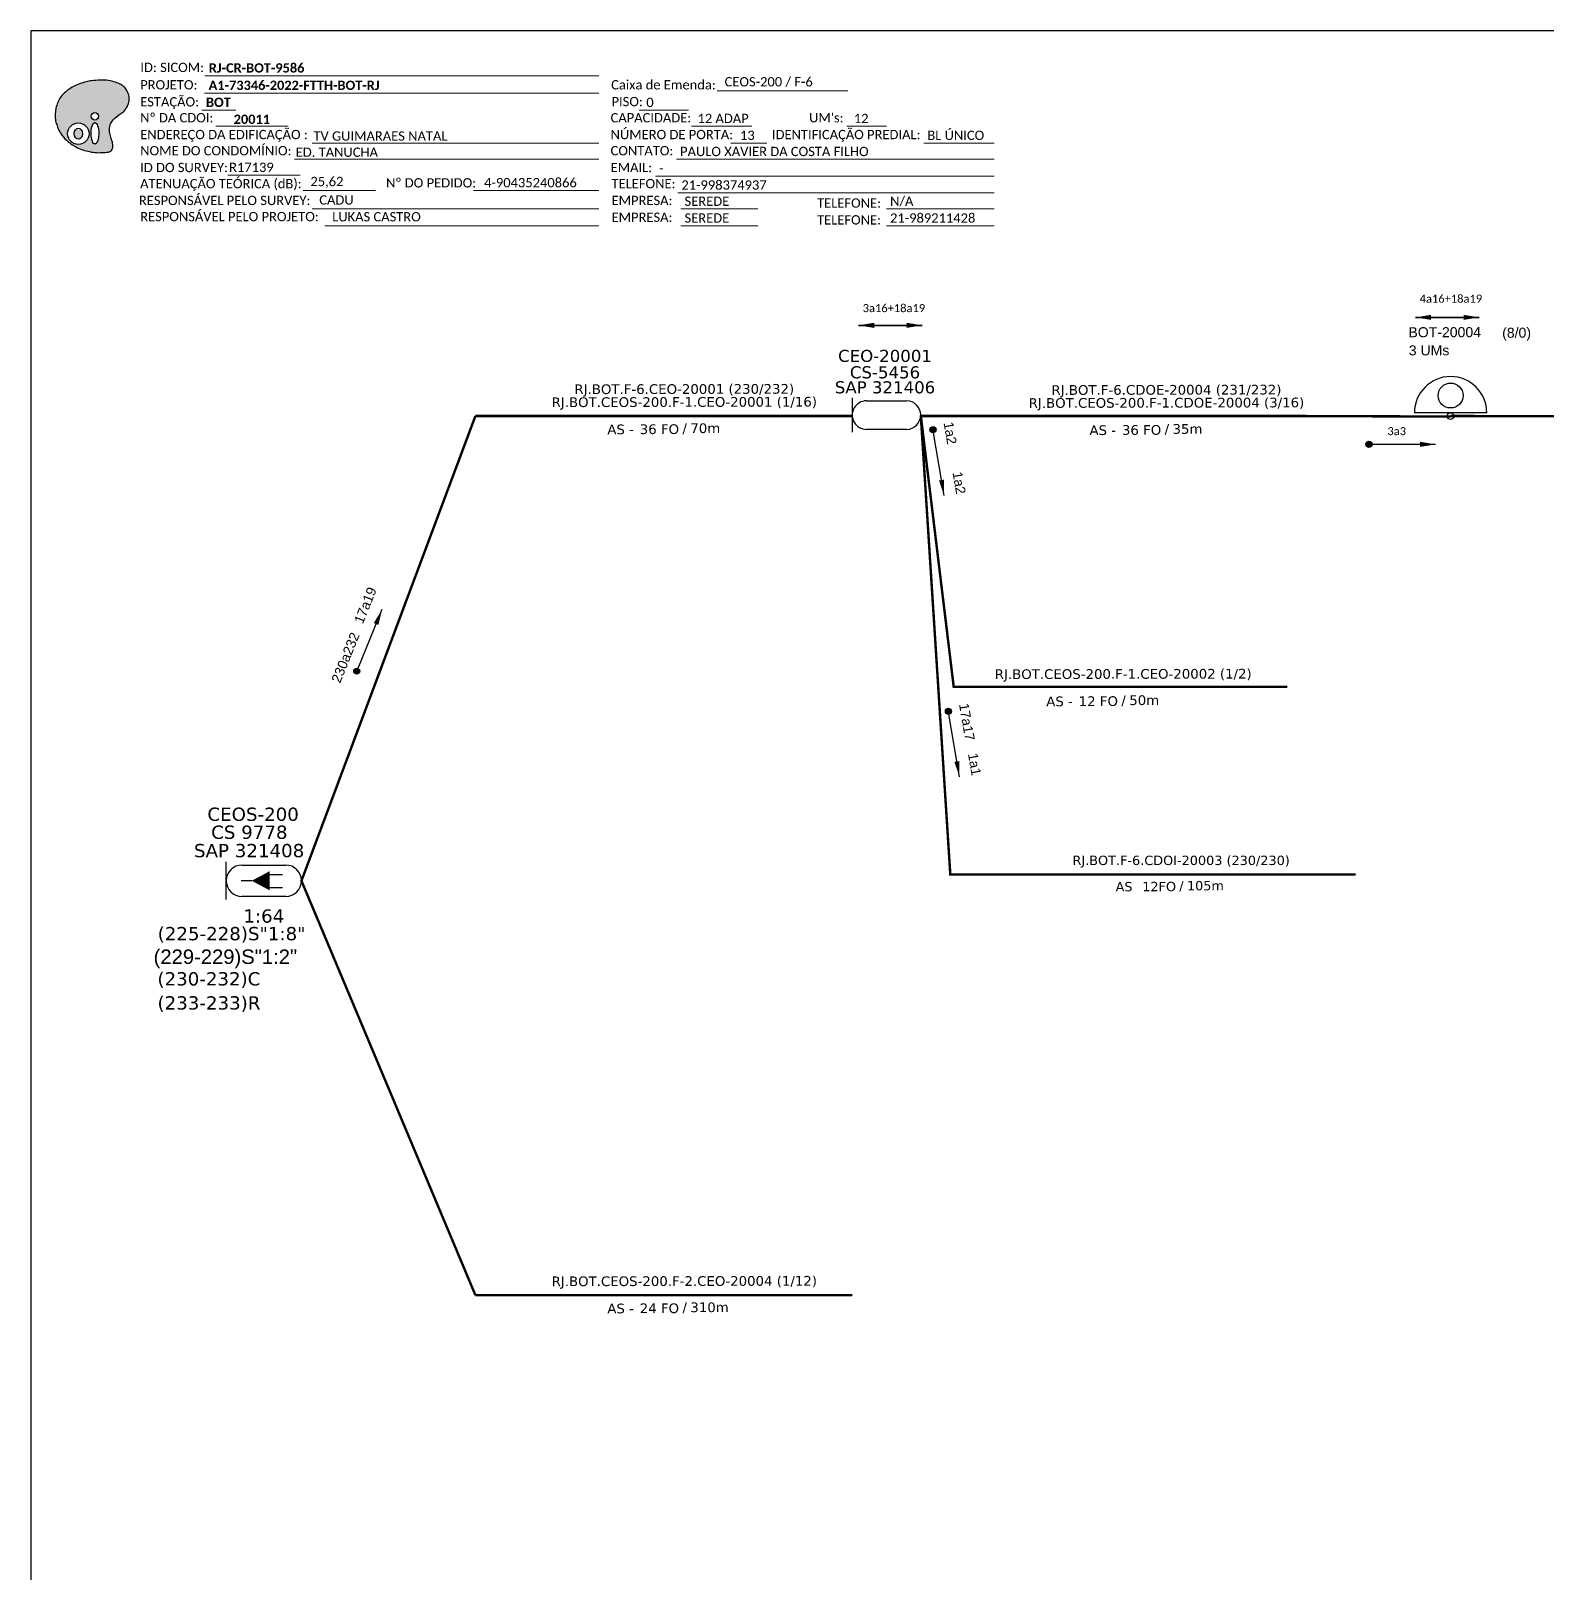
# Model space of a CAD drawing. Extents: x -89 to 749, y 705 to 1299.
# Drawn here: x -89.3 to 202.7, y 1002 to 1299 of the extents above; entities that cross this region are included whole.
import ezdxf
from ezdxf.enums import TextEntityAlignment as Align

# ---------------------------------------------------------------- set-up
doc = ezdxf.new("R2010")
doc.units = 0
for name, color, linetype, lineweight in [("20.0-LEGENDA DOS CDO'S", 1, 'Continuous', 0), ('20.2-CDO_POSTE', 1, 'Continuous', 5), ('40.1-ETIQUETAS', 1, 'Continuous', 20)]:
    doc.layers.add(name, color=color, linetype=linetype, lineweight=lineweight)
for name, color, linetype in [('20.4-CEOS', 1, 'Continuous'), ('20.5-CEO', 1, 'Continuous'), ('CAP a instalar', 1, 'Continuous'), ('label_cabos', 7, 'Continuous'), ('Seta indicação do cabo', 7, 'Continuous')]:
    doc.layers.add(name, color=color, linetype=linetype)
doc.styles.add('ARIAL', font='arial.ttf')
doc.styles.add('siredit', font='verdana.ttf')
doc.styles.get("Standard").update_dxf_attribs({"font": 'arial.ttf'})
doc.styles.add('WMF-Calibri0', font='calibri.ttf')
doc.styles.add('WMF-Calibri1', font='calibrib.ttf')
doc.dimstyles.new('CC', dxfattribs={"dimtxt": 1, "dimasz": 2, "dimexe": 0.18, "dimexo": 0.0625, "dimgap": 0.09, "dimtad": 0, "dimdec": 0, "dimrnd": 1, "dimzin": 0, "dimdsep": 46, "dimtxsty": 'siredit', "dimblk": 'NONE', "dimcen": 0, "dimse1": 1, "dimse2": 1, "dimsd1": 1, "dimsd2": 1, "dimclrt": 7, "dimadec": 0, "dimazin": 0, "dimtfac": 1, "dimtdec": 0, "dimtofl": 0, "dimtmove": 0, "dimatfit": 3, "dimfxl": 0, "dimtolj": 1, "dimtzin": 0, "dimarcsym": 0})

# ---------------------------------------------------------------- blocks, each defined once
blk = doc.blocks.new('OI')
h = blk.add_hatch(color=40)
edge = h.paths.add_edge_path()
edge.add_spline(control_points=[(4.352419702950127, -0.6712759720847714), (3.924115752848461, -0.9915029685596106), (3.259381865687179, -1.500698829921178), (2.812477989493668, -2.594763842551949), (2.897620153085453, -3.503477074728932), (3.058319510024647, -4.273537287510011), (3.31256017573575, -4.850776572338021), (3.374319546476701, -5.386617152055612), (3.40373478638643, -5.881418795735535), (3.203556863798093, -6.395456820980147), (2.54040674550884, -6.612094221073558), (1.652141110328765, -6.633251194432177), (0.5504409367210052, -6.670844676145138), (-0.5591961455999713, -6.424414889548825), (-1.608183129908948, -6.140502192816481), (-2.774697610003917, -5.605051963396024), (-3.918812940678667, -4.767945078591104), (-4.891027295321181, -3.696022096142838), (-5.341519274570906, -2.648111499301897), (-5.601855179603182, -1.940823267118849), (-5.845189685200991, -0.9558993654544832), (-5.707762275863855, 0.4682888211259506), (-5.097642077570273, 2.023349581494928), (-4.143343415207334, 3.01628683071891), (-3.29790337558995, 3.614532800154741), (-2.366475374024266, 4.158047617166403), (-1.364272336810055, 4.441945920877722), (-0.5615272271484302, 4.704058582470099), (0.7939944845060355, 4.853146434422466), (2.235070974699946, 4.967911457819085), (3.789711588355888, 4.572881902536379), (4.666137906037339, 4.210020552204397), (5.436098154557043, 3.650312278273106), (5.761948681162404, 2.994656724675468), (6.034585585907428, 2.213775269688841), (6.009808082014704, 1.455541098135563), (5.718042820068033, 0.6359933999344543), (5.313400224373256, 0.0750211537648235), (4.875050523754715, -0.3768521848496249), (4.507941044630717, -0.5549984263785248), (4.352419702950127, -0.6712759720847714)], knot_values=[0, 0, 0, 0, 1.604339872500801, 2.417190916820825, 3.4275953858818, 4.282807915804913, 4.776746146191369, 5.304181770748566, 5.888771497486102, 6.258406050447018, 6.858137058748512, 7.791289582546336, 8.986194879479926, 10.12424202223405, 11.18785698458849, 12.24290818547195, 13.95378441239277, 15.41416060145544, 16.51539074843153, 17.34918828129177, 17.67585288929998, 19.55202082369303, 21.51553059940301, 22.5686375333085, 23.63245026583211, 24.62108363093478, 25.78271769349368, 26.7453467966967, 27.14265309212063, 29.870543205723, 31.00464861129232, 31.9215319142548, 32.70958935288631, 33.8013910221095, 34.04247085086502, 35.19233337509274, 35.97146113351405, 36.62887121321, 37.25435925468828, 37.83691071008289, 37.83691071008289, 37.83691071008289, 37.83691071008289], degree=3, periodic=0)
h.paths.add_polyline_path([(1.129417951625206, -0.8737795733348717, -1), (-0.0445971396300624, -0.8737795733348717, -1)], flags=16)
edge = h.paths.add_edge_path(flags=16)
edge.add_ellipse((0.56219141516479, -3.586262332308107), major_axis=(-0.02268085786554878, 1.710246984485785), ratio=0.3613047418081332, start_angle=0, end_angle=359.9999999999999)
h.paths.add_polyline_path([(-0.3621758253683389, -3.620028578179783, -1), (-3.797581263575081, -3.620028578179783, -1)], flags=16)
edge = h.paths.add_edge_path(flags=0)
edge.add_ellipse((-2.079878544471709, -3.620028578179783), major_axis=(0, 0.8845587771671666), ratio=0.7582943452177149, start_angle=0, end_angle=360)
at = {"color": 40}
for centre, radius in [((-2.079878544471709, -3.620028578179783), 1.71770271910337), ((0.5424104059975721, -0.8737795733348717), 0.5870075456276344)]:
    blk.add_circle(centre, radius, dxfattribs=at)
blk.add_ellipse((0.56219141516479, -3.586262332308107), major_axis=(-0.02268085786554747, 1.710246984485719), ratio=0.3613047418081323, dxfattribs=at)
blk.add_ellipse((-2.079878544471709, -3.620028578179783), major_axis=(0, 0.8845587771671666), ratio=0.7582943452177149, start_param=-3.141592653589792, end_param=3.141592653589792, dxfattribs=at)
at = {"color": 40, "start_tangent": (-0.8008975356961701, -0.5988014172626867), "end_tangent": (-0.8008975356961701, -0.5988014172626867)}
blk.add_spline([(4.352419702950127, -0.6712759720847714), (3.195715068262444, -1.783004722539629), (2.897004975372082, -2.538980317818726), (2.922427632545378, -3.549064908138091), (3.11944884785592, -4.381273482988802), (3.284845839634753, -4.846696742557782), (3.367467724334828, -5.367620885039825), (3.354757271305087, -5.952072416812001), (3.202224830491132, -6.288767467624978), (2.662005623351006, -6.549229538866112), (1.732598946122408, -6.632757145040017), (0.5377612012316888, -6.620051554758077), (-0.5808103232534167, -6.410411282525133), (-1.601602329721089, -6.111646378836753), (-2.561285749098686, -5.67330773000762), (-3.946789045007307, -4.669575653769554), (-4.893762011354708, -3.557846903314469), (-5.365989882126965, -2.563005873463537), (-5.639277317844031, -1.775267145659056), (-5.715543538250557, -1.45763019920909), (-5.626565989256932, 0.4164266606059357), (-4.844587258720792, 2.217504089340678), (-4.125749281802172, 2.987118393508266), (-3.267753864447484, 3.61603921020756), (-2.401994012467155, 4.093381654678211), (-1.302489480862248, 4.468192914217439), (-0.3725285763989348, 4.71684428964741), (0.0215138542212401, 4.767666088655602), (2.749216299421759, 4.799663625071756), (3.849960618963931, 4.526612322314946), (4.689438892891332, 4.157896688180386), (5.312279984731532, 3.675088754424365), (5.853457926188213, 2.726849691424291), (5.929724146595192, 2.498151314828332), (5.936079810888286, 1.348306355646997), (5.669057857149737, 0.6163641856880134), (5.294082419409762, 0.0763813767231625), (4.842645512173502, -0.3565620477762366), (4.352419702950127, -0.6712759720847714)], degree=3, dxfattribs=at)
blk = doc.blocks.new('CARIMBO')
at = {"color": 7, "lineweight": 0}
for points in [[(35.66471832577918, -16.78595427051357), (111.6366433491248, -16.78595427051357)], [(134.4756121066066, -16.29534534774859), (159.6094163852786, -16.29534534774859)], [(35.14850983938868, -20.06493532826585), (41.69847490891061, -20.06493532826585)], [(119.4342196304015, -20.02280253698893), (128.9158568747253, -20.02280253698893)], [(37.81000762400981, -23.13515663936914), (51.7533540026734, -23.13515663936914)], [(129.4824049556755, -23.13515663936914), (141.0993914069377, -23.13515663936914)], [(159.4244436713316, -23.13515663936914), (167.0887523463161, -23.13515663936914)], [(56.37955917691306, -26.37200490584451), (111.6366433491248, -26.37200490584451)], [(137.066372518304, -26.37200490584451), (144.0114175897852, -26.37200490584451)], [(174.2391083118628, -26.37200490584451), (187.7966850876128, -26.37200490584451)], [(52.96901286363845, -29.48435900822483), (111.6366433491248, -29.48435900822483)], [(126.5971999784606, -29.48435900822483), (187.8252362844778, -29.48435900822483)], [(40.12931037379713, -32.54842461920316), (54.07265675245981, -32.54842461920316)], [(54.66519152064211, -35.51602187663696), (68.6085378993057, -35.51602187663696)], [(122.5579130103606, -32.7212072747003), (187.8252362844778, -32.7212072747003)], [(126.8445031652473, -35.95805554117567), (187.8252362844778, -35.95805554117567)], [(56.37955917691306, -39.07040964355576), (111.6366433491248, -39.07040964355576)], [(127.4526453203753, -39.07040964355576), (142.2515575816524, -39.07040964355576)], [(167.0554538983006, -39.07040964355576), (187.8252362844778, -39.07040964355576)], [(58.86944245881659, -42.30725791003124), (111.6366433491248, -42.30725791003124)], [(127.4526453203753, -42.30725791003124), (142.2515575816524, -42.30725791003124)], [(167.0554538983006, -42.30725791003124), (187.8252362844778, -42.30725791003124)]]:
    blk.add_lwpolyline(points, dxfattribs=at)
at = {"color": 7, "xscale": 1.213923925163967, "yscale": 1.213923925163967, "zscale": 1.213923925163967, "rotation": 0.1532896023949059}
blk.add_blockref('OI', (13.86064372473447, -20.16081004027546), dxfattribs=at)
at = {"color": 7, "lineweight": 0, "style": 'WMF-Calibri0'}
for s, p in [('PROJETO:', (23.26411152758737, -16.03898928594219)), ('Caixa de Emenda:', (114.019383223992, -16.03898928594219)), ('ESTAÇÃO:', (23.26411152758737, -19.31797034369458)), ('PISO:', (114.0902684085968, -19.27583755241767)), ('Nº DA CDOI:', (23.26411152758737, -22.38819165479788)), ('CAPACIDADE:', (113.9104579965951, -22.38819165479788)), ("UM's:", (152.1547894428747, -22.38819165479788)), ('ENDEREÇO DA EDIFICAÇÃO :', (23.26411152758737, -25.62503992127324)), ('NÚMERO DE PORTA:', (113.9104579965951, -25.62503992127324)), ('IDENTIFICAÇÃO PREDIAL:', (144.9934328708498, -25.62503992127324)), ('NOME DO CONDOMÍNIO:', (23.26411152758737, -28.73739402365345)), ('CONTATO:', (113.9104579965951, -28.73739402365345)), ('ID DO SURVEY:', (23.26411152758737, -31.97424229012893)), ('EMAIL:', (113.9104579965951, -31.97424229012893)), ('ATENUAÇÃO TEÓRICA (dB):', (23.26411152758737, -35.08659639250925)), ('TELEFONE:', (114.092746456985, -35.08659639250925)), ('RESPONSÁVEL PELO SURVEY:', (23.02177706110069, -38.32344465898473)), ('EMPRESA:', (114.092746456985, -38.32344465898473)), ('TELEFONE:', (153.6960943270597, -38.82787422359218)), ('RESPONSÁVEL PELO PROJETO:', (23.26411152758737, -41.43579876136471)), ('EMPRESA:', (114.092746456985, -41.5602929254602)), ('TELEFONE:', (153.6960943270597, -42.06472249006765))]:
    blk.add_text(s, height=1.792715962971007, dxfattribs=at).set_placement(p)
at = {"color": 7, "lineweight": 0, "flags": 8}
for tag, p, style in [('PROJ', (36.45932925052784, -16.13455413835982), 'WMF-Calibri1'), ('CEOS-XX', (135.8742178945085, -15.45587154045222), 'WMF-Calibri0'), ('EST', (35.94312076413735, -19.41353519611221), 'WMF-Calibri1'), ('PISO_PTR', (120.7849113901812, -19.42375161468328), 'WMF-Calibri0'), ('CAPAC.', (130.6569082044116, -22.51548958389083), 'WMF-Calibri0'), ("UC'S", (160.7751354311113, -22.53610571706349), 'WMF-Calibri0'), ('LOGRADOURO', (56.64517196820088, -25.91233136994379), 'WMF-Calibri0'), ('N°', (138.8451201973057, -25.77295398353886), 'WMF-Calibri0'), ('N°PREDIO', (174.9422599233294, -25.77295398353886), 'WMF-Calibri0'), ('NOME_DO_COND.', (53.23462565492628, -29.02468547232411), 'WMF-Calibri0'), ('NOME_DO_CONTATO', (127.3003515899272, -28.88530808591918), 'WMF-Calibri0'), ('_ID_', (40.39492316508586, -31.93881567925018), 'WMF-Calibri0'), ('EMAIL', (123.2610646218272, -32.12215635239465), 'WMF-Calibri0'), ('O_POTEN', (56.06379730854314, -34.67654806934058), 'WMF-Calibri0'), ('TELEFONE', (127.5476547767139, -35.35900461887002), 'WMF-Calibri0'), ('RES_SURVEY', (57.77816496481501, -38.23093583625939), 'WMF-Calibri0'), ('EMP_RESP_SURVEY', (128.1557969318419, -38.47135872125011), 'WMF-Calibri0'), ('CONT_RESP_SURVEY', (167.7586055097672, -38.47135872125011), 'WMF-Calibri0'), ('RES_PROJ', (60.26804824671854, -41.46778410273487), 'WMF-Calibri0'), ('EMP_RESP_PROJ', (128.1557969318419, -41.70820698772559), 'WMF-Calibri0'), ('CONT_RESP_PROJ', (167.7586055097681, -41.70820698772559), 'WMF-Calibri0')]:
    blk.add_attdef(tag, p, '', height=1.792715962971007, dxfattribs=dict(at, style=style))
at = {"color": 7, "lineweight": 0, "style": 'WMF-Calibri1', "flags": 8}
blk.add_attdef("N° CDO'S", text='', height=1.792715962971007, dxfattribs=at).set_placement((44.78168081334115, -22.67548310346842), align=Align.CENTER)
blk = doc.blocks.new('ETIQUETA_RS5F')
at = {"layer": '40.1-ETIQUETAS', "color": 0, "style": 'siredit'}
blk.add_text('/', height=1.5, dxfattribs=at).set_placement((1.579685439575143, -1.954241996242686), align=Align.MIDDLE_RIGHT)
for tag, p in [('ETIQUETA_R_PRIMARIA', (1.21386737562608, 4.104300005361877)), ('ETIQUETA_R_SECUNDARIA', (1.21386737562608, 2.104300005361878)), ('F_ATIVAS/F_MORTAS', (1.142685621933026, -4.244905073340547))]:
    blk.add_attdef(tag, text='', height=1.5, dxfattribs=at).set_placement(p, align=Align.MIDDLE_CENTER)
for tag, p in [('TIPO_CABO', (-6.584823890483393, -2.115119524236789)), ('CAP_CABO', (0.3972908086682878, -2.092994078243819))]:
    blk.add_attdef(tag, text='', height=1.5, dxfattribs=at).set_placement(p, align=Align.MIDDLE_RIGHT)
blk.add_attdef('METROS', text='', height=1.5, dxfattribs=at).set_placement((2.142685621933026, -1.954241996242686), align=Align.MIDDLE_LEFT)
for tag, p in [('FUSÃO_1', (0.8484388594359302, -8.387413705695524)), ('FUSÃO_2', (0.8484388594359302, -10.59879640730355)), ('FUSÃO_3', (0.8484388594359302, -12.93303376395936)), ('FUSÃO_4', (0.8484388594359302, -15.14441639748912)), ('FUSÃO_5', (0.8484388594359302, -17.15864981329581))]:
    blk.add_attdef(tag, text='', height=1.5, dxfattribs=at).set_placement(p, align=Align.CENTER)
blk = doc.blocks.new('CEO_CT_DRT')
at = {"layer": '20.5-CEO', "color": 0}
for p, q in [((-1.556572805790523, 1.26366386849038), (1.800231245210768, 1.263663868485228)), ((1.800231245207015, -1.129532080615818), (-1.556572805794161, -1.129532080610666))]:
    blk.add_line(p, q, dxfattribs=at)
blk.add_lwpolyline([(-2.753170780331715, 1.509864701626281), (-2.753170780336148, -1.375732913765517)], dxfattribs=at)
for centre, start, end in [((-1.556572805792342, 0.06706589393089879), 89.9999999999088, 269.9999999999153), ((1.800231245208835, 0.06706589392574694), 269.9999999999153, 89.9999999999088)]:
    blk.add_arc(centre, 1.196597974541566, start, end, dxfattribs=at)
at = {"layer": '20.5-CEO', "color": 7, "style": 'siredit'}
for tag, p in [('CEO_Nº', (0.1218292197103494, 5.60943270178463)), ('LOCAL', (0.1218292197103494, 4.233558394229366)), ('SAP', (0.1218292197103494, 2.974344253774319)), ('FIBRAS_RESERVA', (0.1218292197103494, -1.940784021336846))]:
    blk.add_attdef(tag, text='', height=1.013760000014873, dxfattribs=at).set_placement(p, align=Align.TOP_CENTER)
blk = doc.blocks.new('_None')
blk = doc.blocks.new('CEOS_RP_CT_DRT')
at = {"layer": '20.4-CEOS', "color": 0}
for p, q in [((-4.53540305195467, 1.193932948174431), (-1.192121196201508, 1.193932948169308)), ((-1.192121196205146, -1.189622502886941), (-4.535403051958308, -1.189622502881817))]:
    blk.add_line(p, q, dxfattribs=at)
for points in [[(-5.727180777477808, -1.434831566566823), (-5.727180777473603, 1.439142011863122)], [(-3.786662383189575, 0.0021552226540644), (-4.59051315805804, 0.0021552226553115)], [(-2.467895913357818, 0.4750304685594743), (-1.452774222781993, 0.4750304685579181)], [(-2.467895913359409, -0.5166387403461278), (-1.452774222783471, -0.5166387403476841)]]:
    blk.add_lwpolyline(points, dxfattribs=at)
blk.add_lwpolyline([(-3.786662383189575, 0.0021552226540644, 0, 1.471254382142577, 0), (-2.40646576975352, 0.0021552226519433, 1.471254382142577, 1.471254382142577, 0)], format="xyseb", dxfattribs=at)
for centre, start, end in [((-4.535403051956489, 0.0021552226552263), 89.9999999999088, 269.9999999999088), ((-1.192121196203327, 0.0021552226501028), 269.9999999999088, 89.9999999999088)]:
    blk.add_arc(centre, 1.191777725519198, start, end, dxfattribs=at)
at = {"layer": '20.4-CEOS', "color": 7, "style": 'siredit'}
for tag, p in [('Nº_DA_CEOS', (-2.863762124081898, 5.595917801463521)), ('LOCAL', (-2.863762124081898, 4.242648332013449)), ('SAP', (-2.863762124081898, 2.776606380734969)), ('RACIO_SPLITAGEM', (-2.863762124081898, -1.884655211951627)), ('FIBRAS_SPLITTER', (-2.863762124081898, -3.576242074805121)), ('FIBRAS_TOP_C', (-2.863762124081898, -5.080238687836014)), ('RESERVA_FINAIS', (-2.863762124081898, -6.39223573701183))]:
    blk.add_attdef(tag, text='', height=1.009676276197057, dxfattribs=at).set_placement(p, align=Align.TOP_CENTER)
blk = doc.blocks.new('CDOE-TEXTO PADRÃO')
at = {"layer": "20.0-LEGENDA DOS CDO'S", "color": 0, "style": 'ARIAL'}
for tag, p in [('CDO_N', (0.4937285780906678, 7.386782050132751)), ('CORDOALHA', (0.5000327229499817, 4.3255415558815)), ('SAP', (0.5054994225502015, 1.670954406261444)), ('SPLITER_1', (0.5878003835678101, -0.9148338437080384)), ('SPLITER_2', (0.6047192811965943, -3.549647033214569)), ('(XX-XX_F)S', (0.5408888459205629, -8.291952311992643)), ('(XX-XX_L)S', (0.5461066365242006, -10.82567524909973)), ('UMS', (0.5461066365242006, -13.14870411157608))]:
    blk.add_attdef(tag, p, '', height=1.699859509058276, rotation=0.1179916042981126, dxfattribs=at)
blk.add_attdef('FIBRAS_UTILIZADAS', text='', height=1.699859509058276, rotation=0.1179916042981126, dxfattribs=at).set_placement((19.7666203379631, 7.426471590995788), align=Align.CENTER)

msp = doc.modelspace()

# ---------------------------------------------------------------- hatches: boundary and pattern name
at = {"layer": 'Seta indicação do cabo'}
h = msp.add_hatch(color=256, dxfattribs=at)
h.dxf.hatch_style = 1
h.paths.add_polyline_path([(85.11762082922164, 1222.144338999424, 1), (83.94347888157367, 1222.144338999424, 1)])
h = msp.add_hatch(color=256, dxfattribs=at)
h.dxf.hatch_style = 1
h.paths.add_polyline_path([(169.1157933606899, 1219.341887946466, 1), (167.9416514130433, 1219.341887946466, 1)])
h = msp.add_hatch(color=256, dxfattribs=at)
h.dxf.hatch_style = 1
h.paths.add_polyline_path([(-25.9286695256707, 1175.638246758795, 1), (-27.10281147332003, 1175.638246758795, 1)])
h = msp.add_hatch(color=256, dxfattribs=at)
h.dxf.hatch_style = 1
h.paths.add_polyline_path([(88.08821846796477, 1167.921844752515, 1), (86.9140765203168, 1167.921844752515, 1)])

# ---------------------------------------------------------------- linework, layer by layer
msp.add_lwpolyline([(-89.31730141181794, 705.0231007270784), (749.2471410042413, 705.0231007270775), (749.2471410042413, 1299.023100727077), (-89.31730141181794, 1299.023100727078), (-89.31730141181794, 705.0231007270784)])
at = {"color": 7, "lineweight": 0}
for points in [[(-55.81556203417404, 1290.331423372689), (20.15636298917161, 1290.331423372689)], [(-4.010172526902352, 1268.262613774359), (20.13938130401129, 1268.262613774359)]]:
    msp.add_lwpolyline(points, dxfattribs=at)
at = {"layer": 'CAP a instalar', "color": 7, "ltscale": 30, "const_width": 0.46875, "elevation": 1.188}
for points in [[(-3.65344133924296, 1055.411663659716), (-37.16909118697063, 1135.24473998892), (-3.647956770215075, 1224.805374128901)], [(-3.647956770215075, 1224.805374128901), (68.96113610157485, 1224.802348274136)], [(82.15716581202545, 1224.801836433511), (155.4629994643441, 1224.798781543313)], [(165.999535171435, 1136.463823560355), (87.85819340520615, 1136.463823560355), (82.16268278273932, 1224.975892704921)], [(152.7925039212426, 1172.61206731855), (88.51594599389122, 1172.612066504781), (82.16268278273932, 1224.975892704921)], [(155.4629994643441, 1224.798781543313), (184.2681343189391, 1224.696156275153)], [(-37.16909118697063, 1135.24473998892), (-37.16829780167487, 1135.24473998892)], [(-3.647956770215075, 1055.415201355108), (68.96113610157485, 1055.412175500343)]]:
    msp.add_lwpolyline(points, dxfattribs=at)
at = {"layer": 'CAP a instalar', "color": 7, "ltscale": 30, "elevation": 1.188}
msp.add_lwpolyline([(184.2663484069406, 1224.79522076748, 0.46875, 0.46875, 0), (257.0183385935524, 1224.792188957725, 0.46875, 0.46875, 0), (346.9496249877237, 1224.731587935298, 0.46875, 0.46875, 0)], format="xyseb", dxfattribs=at)
at = {"layer": 'label_cabos', "color": 7}
msp.add_line((191.2341363809367, 1225.440442848184, 1.188), (177.2931638298104, 1225.440442848184, 1.188), dxfattribs=at)
for centre, radius in [((184.2636501596902, 1228.751457280162, 1.188), 2.404419577125688), ((184.2663484069406, 1224.79522076748, 1.188), 0.6452276279451856)]:
    msp.add_circle(centre, radius, dxfattribs=at)
msp.add_arc((184.2636501596902, 1225.440442848184, 1.188), 6.970486312988951, 0, 180, dxfattribs=at)
at = {"layer": 'Seta indicação do cabo'}
for centre, radius in [((84.53054985539833, 1222.144338999424, 1.188), 0.5870709738236), ((168.528722386868, 1219.341887946466, 1.188), 0.5870709738236002), ((-26.51574049949537, 1175.638246758795, 1.188), 0.5870709738236002), ((87.5011474941401, 1167.921844752515, 1.188), 0.5870709738236)]:
    msp.add_circle(centre, radius, dxfattribs=at)

# ---------------------------------------------------------------- block references
ref = msp.add_blockref('CARIMBO', (-91.50984632542486, 1303.768187169149))
ref.add_attrib('PROJ', 'A1-73346-2022-FTTH-BOT-RJ', (-55.05051707489793, 1287.633633030789), dxfattribs={"color": 7, "lineweight": 0, "height": 1.792715962971008, "style": 'WMF-Calibri1'})
ref.add_attrib('EST', 'BOT', (-55.56672556128569, 1284.354651973037), dxfattribs={"color": 7, "lineweight": 0, "height": 1.792715962971008, "style": 'WMF-Calibri1'})
ref.add_attrib("N° CDO'S", '20011', dxfattribs={"color": 7, "lineweight": 0, "height": 1.792715962971008, "style": 'WMF-Calibri1'}).set_placement((-46.72816551208189, 1281.09270406568), align=Align.CENTER)
ref.add_attrib('LOGRADOURO', 'TV GUIMARAES NATAL', (-34.86467435722398, 1277.855855799205), dxfattribs={"color": 7, "lineweight": 0, "height": 1.792715962971008, "style": 'WMF-Calibri0'})
ref.add_attrib('NOME_DO_COND.', 'ED. TANUCHA', (-38.27522067049676, 1274.743501696825), dxfattribs={"color": 7, "lineweight": 0, "height": 1.792715962971008, "style": 'WMF-Calibri0'})
ref.add_attrib('_ID_', 'R17139', (-51.11492316033718, 1271.829371489899), dxfattribs={"color": 7, "lineweight": 0, "height": 1.792715962971008, "style": 'WMF-Calibri0'})
ref.add_attrib('O_POTEN', '25,62', (-35.44604901688172, 1269.091639099808), dxfattribs={"color": 7, "lineweight": 0, "height": 1.792715962971008, "style": 'WMF-Calibri0'})
ref.add_attrib('RES_SURVEY', 'CADU', (-33.73168136060804, 1265.537251332889), dxfattribs={"color": 7, "lineweight": 0, "height": 1.792715962971008, "style": 'WMF-Calibri0'})
ref.add_attrib('RES_PROJ', 'LUKAS CASTRO', (-31.24179807870632, 1262.300403066414), dxfattribs={"color": 7, "lineweight": 0, "height": 1.792715962971008, "style": 'WMF-Calibri0'})
ref.add_attrib('CEOS-XX', 'CEOS-200 / F-6', (44.36437156908551, 1288.312315628696), dxfattribs={"color": 7, "lineweight": 0, "height": 1.792715962971008, "style": 'WMF-Calibri0'})
ref.add_attrib('CAPAC.', '12 ADAP', (39.14706187898673, 1281.252697585258), dxfattribs={"color": 7, "lineweight": 0, "height": 1.792715962971008, "style": 'WMF-Calibri0'})
ref.add_attrib("UC'S", '12', (69.2652891056864, 1281.232081452086), dxfattribs={"color": 7, "lineweight": 0, "height": 1.792715962971008, "style": 'WMF-Calibri0'})
ref.add_attrib('PISO_PTR', '0', (29.27506506475811, 1284.344435554465), dxfattribs={"color": 7, "lineweight": 0, "height": 1.792715962971008, "style": 'WMF-Calibri0'})
ref.add_attrib('N°', '13', (47.33527387188269, 1277.995233185611), dxfattribs={"color": 7, "lineweight": 0, "height": 1.792715962971008, "style": 'WMF-Calibri0'})
ref.add_attrib('N°PREDIO', 'BL ÚNICO', (83.43241359790454, 1277.995233185611), dxfattribs={"color": 7, "lineweight": 0, "height": 1.792715962971008, "style": 'WMF-Calibri0'})
ref.add_attrib('NOME_DO_CONTATO', 'PAULO XAVIER DA COSTA FILHO', (35.79050526450419, 1274.88287908323), dxfattribs={"color": 7, "lineweight": 0, "height": 1.792715962971008, "style": 'WMF-Calibri0'})
ref.add_attrib('EMAIL', '-', (31.75121829640239, 1271.646030816755), dxfattribs={"color": 7, "lineweight": 0, "height": 1.792715962971008, "style": 'WMF-Calibri0'})
ref.add_attrib('TELEFONE', '21-998374937', (36.03780845128904, 1268.40918255028), dxfattribs={"color": 7, "lineweight": 0, "height": 1.792715962971008, "style": 'WMF-Calibri0'})
ref.add_attrib('EMP_RESP_SURVEY', 'SEREDE', (36.64595060641705, 1265.296828447899), dxfattribs={"color": 7, "lineweight": 0, "height": 1.792715962971008, "style": 'WMF-Calibri0'})
ref.add_attrib('EMP_RESP_PROJ', 'SEREDE', (36.64595060641705, 1262.059980181424), dxfattribs={"color": 7, "lineweight": 0, "height": 1.792715962971008, "style": 'WMF-Calibri0'})
ref.add_attrib('CONT_RESP_SURVEY', 'N/A', (76.24875918434236, 1265.296828447899), dxfattribs={"color": 7, "lineweight": 0, "height": 1.792715962971008, "style": 'WMF-Calibri0'})
ref.add_attrib('CONT_RESP_PROJ', '21-989211428', (76.24875918434236, 1262.059980181424), dxfattribs={"color": 7, "lineweight": 0, "height": 1.792715962971008, "style": 'WMF-Calibri0'})
at = {"layer": '20.2-CDO_POSTE', "color": 7}
ref = msp.add_blockref('CDOE-TEXTO PADRÃO', (184.4479601794777, 1227.001942301925, 1.188), dxfattribs=dict(at, xscale=1.139062503352761, yscale=1.139062503352761, zscale=1.1390625))
ref.add_attrib('CDO_N', 'BOT-20004', (176.1377167968934, 1239.970933521453, 1.188), dxfattribs={"layer": "20.0-LEGENDA DOS CDO'S", "color": 0, "height": 1.936246222036524, "rotation": 0.1179916043064275, "style": 'ARIAL'})
ref.add_attrib('CORDOALHA', '3 UMs', (176.2091480742132, 1236.479289809998, 1.188), dxfattribs={"layer": "20.0-LEGENDA DOS CDO'S", "color": 0, "height": 1.936246222036524, "rotation": 0.1179916043064275, "style": 'ARIAL'})
ref.add_attrib('FIBRAS_UTILIZADAS', '       (8/0)', dxfattribs={"layer": "20.0-LEGENDA DOS CDO'S", "color": 0, "height": 1.936246222036524, "rotation": 0.1179916043064275, "style": 'ARIAL'}).set_placement((194.3544956703675, 1239.88070600091, 1.188), align=Align.CENTER)
at = {"layer": '20.4-CEOS', "color": 7}
ref = msp.add_blockref('CEO_CT_DRT', (75.27934065913391, 1224.821851153931, 1.188), dxfattribs=dict(at, xscale=2.296874999999997, yscale=2.296874999999997, zscale=2.296874999999997, rotation=359.9999964697354))
ref.add_attrib('CEO_Nº', 'CEO-20001', dxfattribs={"layer": '20.5-CEO', "color": 7, "height": 2.328480000034162, "rotation": 359.9999964697329, "style": 'siredit'}).set_placement((75.27934144349805, 1237.551973339104, 1.188), align=Align.TOP_CENTER)
ref.add_attrib('LOCAL', 'CS-5456', dxfattribs={"layer": '20.5-CEO', "color": 7, "height": 2.328480000034162, "rotation": 359.9999964697329, "style": 'siredit'}).set_placement((75.27934124878252, 1234.391762038943, 1.188), align=Align.TOP_CENTER)
ref.add_attrib('SAP', 'SAP 321406', dxfattribs={"layer": '20.5-CEO', "color": 7, "height": 2.328480000034162, "rotation": 359.9999964697329, "style": 'siredit'}).set_placement((75.2793410705784, 1231.499504560082, 1.188), align=Align.TOP_CENTER)
ref = msp.add_blockref('CEOS_RP_CT_DRT', (-37.16821663023998, 1135.244230651388, 1.188), dxfattribs=dict(at, xscale=2.533202106133103, yscale=2.533202106133103, zscale=2.533202106133103))
ref.add_attrib('Nº_DA_CEOS', 'CEOS-200', dxfattribs={"color": 7, "height": 2.557714063182422, "style": 'siredit'}).set_placement((-46.48334994375924, 1149.351212395624, 1.188), align=Align.TOP_CENTER)
ref.add_attrib('LOCAL', 'CS 9778', dxfattribs={"color": 7, "height": 2.557714063182422, "style": 'siredit'}).set_placement((-47.21092732940556, 1145.885354692966, 1.188), align=Align.TOP_CENTER)
ref.add_attrib('SAP', 'SAP 321408', dxfattribs={"color": 7, "height": 2.557714063182422, "style": 'siredit'}).set_placement((-47.24983458479815, 1142.341792613756, 1.188), align=Align.TOP_CENTER)
ref.add_attrib('RACIO_SPLITAGEM', '1:64', dxfattribs={"color": 7, "height": 2.557714063182422, "style": 'siredit'}).set_placement((-44.42270487442889, 1129.731223806299, 1.188), align=Align.TOP_CENTER)
ref.add_attrib('FIBRAS_SPLITTER', '(225-228)S"1:8"           ', dxfattribs={"color": 7, "height": 2.557714063182422, "style": 'siredit'}).set_placement((-44.49314290735916, 1126.34095557897, 1.188), align=Align.TOP_CENTER)
ref.add_attrib('FIBRAS_TOP_C', ' (230-232)C                    ', dxfattribs={"color": 7, "height": 2.557714063182422, "style": 'siredit'}).set_placement((-44.40357321746401, 1117.633175269915, 1.188), align=Align.TOP_CENTER)
ref.add_attrib('RESERVA_FINAIS', '(233-233)R                 ', dxfattribs={"color": 7, "height": 2.557714063182422, "style": 'siredit'}).set_placement((-45.50895417987172, 1112.994606421214, 1.188), align=Align.TOP_CENTER)
at = {"layer": '40.1-ETIQUETAS', "color": 7}
ref = msp.add_blockref('ETIQUETA_RS5F', (35.12983910573334, 1224.879815361136, 1.188), dxfattribs=dict(at, xscale=1.246476226522507, yscale=1.246476226522506, zscale=1.246476226522506, rotation=0.1179917413874846))
ref.add_attrib('ETIQUETA_R_PRIMARIA', 'RJ.BOT.F-6.CEO-20001 (230/232)', dxfattribs={"color": 0, "height": 1.86971433978376, "rotation": 0.1179917413892232, "style": 'siredit'}).set_placement((36.59411341267636, 1229.998754041712, 1.188), align=Align.MIDDLE_CENTER)
ref.add_attrib('ETIQUETA_R_SECUNDARIA', 'RJ.BOT.CEOS-200.F-1.CEO-20001 (1/16)', dxfattribs={"color": 0, "height": 1.86971433978376, "rotation": 0.1179917413892232, "style": 'siredit'}).set_placement((36.59924725666437, 1227.505806874845, 1.188), align=Align.MIDDLE_CENTER)
ref.add_attrib('TIPO_CABO', 'AS -', dxfattribs={"color": 0, "height": 1.86971433978376, "rotation": 0.1179917413892232, "style": 'siredit'}).set_placement((26.88921552890028, 1222.22639326164, 1.188), align=Align.MIDDLE_RIGHT)
ref.add_attrib('CAP_CABO', '36 FO', dxfattribs={"color": 0, "height": 1.86971433978376, "rotation": 0.1179917413892232, "style": 'siredit'}).set_placement((35.59218026360153, 1222.27189458938, 1.188), align=Align.MIDDLE_RIGHT)
ref.add_attrib('METROS', '70m', dxfattribs={"color": 0, "height": 1.86971433978376, "rotation": 0.1179917413892232, "style": 'siredit'}).set_placement((37.76741262522714, 1222.449325686576, 1.188), align=Align.MIDDLE_LEFT)
ref = msp.add_blockref('ETIQUETA_RS5F', (128.0380330475994, 1224.733490517774, 1.188), dxfattribs=dict(at, xscale=1.246476226522507, yscale=1.246476226522506, zscale=1.246476226522506, rotation=0.1179917413874844))
ref.add_attrib('ETIQUETA_R_PRIMARIA', 'RJ.BOT.F-6.CDOE-20004 (231/232)', dxfattribs={"color": 0, "height": 1.86971433978376, "rotation": 0.1179917413892232, "style": 'siredit'}).set_placement((129.5023073545438, 1229.852429198353, 1.188), align=Align.MIDDLE_CENTER)
ref.add_attrib('ETIQUETA_R_SECUNDARIA', 'RJ.BOT.CEOS-200.F-1.CDOE-20004 (3/16)', dxfattribs={"color": 0, "height": 1.86971433978376, "rotation": 0.1179917413892232, "style": 'siredit'}).set_placement((129.5074411985305, 1227.359482031485, 1.188), align=Align.MIDDLE_CENTER)
ref.add_attrib('TIPO_CABO', 'AS -', dxfattribs={"color": 0, "height": 1.86971433978376, "rotation": 0.1179917413892232, "style": 'siredit'}).set_placement((119.7974094707664, 1222.080068418279, 1.188), align=Align.MIDDLE_RIGHT)
ref.add_attrib('CAP_CABO', '36 FO', dxfattribs={"color": 0, "height": 1.86971433978376, "rotation": 0.1179917413892232, "style": 'siredit'}).set_placement((128.5003742054676, 1222.125569746019, 1.188), align=Align.MIDDLE_RIGHT)
ref.add_attrib('METROS', '35m', dxfattribs={"color": 0, "height": 1.86971433978376, "rotation": 0.1179917413892232, "style": 'siredit'}).set_placement((130.6756065670932, 1222.303000843215, 1.188), align=Align.MIDDLE_LEFT)
ref = msp.add_blockref('ETIQUETA_RS5F', (119.7062004607836, 1172.476212150723, 1.188), dxfattribs=dict(at, xscale=1.246476226522507, yscale=1.246476226522506, zscale=1.246476226522506, rotation=0.1179917413874844))
ref.add_attrib('ETIQUETA_R_SECUNDARIA', 'RJ.BOT.CEOS-200.F-1.CEO-20002 (1/2)', dxfattribs={"color": 0, "height": 1.86971433978376, "rotation": 0.1179917413892232, "style": 'siredit'}).set_placement((121.1756086117146, 1175.102203664434, 1.188), align=Align.MIDDLE_CENTER)
ref.add_attrib('TIPO_CABO', 'AS -', dxfattribs={"color": 0, "height": 1.86971433978376, "rotation": 0.1179917413892232, "style": 'siredit'}).set_placement((111.4655768839505, 1169.82279005123, 1.188), align=Align.MIDDLE_RIGHT)
ref.add_attrib('CAP_CABO', '12 FO', dxfattribs={"color": 0, "height": 1.86971433978376, "rotation": 0.1179917413892232, "style": 'siredit'}).set_placement((120.1685416186518, 1169.86829137897, 1.188), align=Align.MIDDLE_RIGHT)
ref.add_attrib('METROS', '50m', dxfattribs={"color": 0, "height": 1.86971433978376, "rotation": 0.1179917413892232, "style": 'siredit'}).set_placement((122.343773980276, 1170.045722476166, 1.188), align=Align.MIDDLE_LEFT)
ref = msp.add_blockref('ETIQUETA_RS5F', (35.12983910573334, 1055.489642587341, 1.188), dxfattribs=dict(at, xscale=1.246476226522507, yscale=1.246476226522506, zscale=1.246476226522506, rotation=0.1179917413874845))
ref.add_attrib('ETIQUETA_R_SECUNDARIA', 'RJ.BOT.CEOS-200.F-2.CEO-20004 (1/12)', dxfattribs={"color": 0, "height": 1.86971433978376, "rotation": 0.1179917413892232, "style": 'siredit'}).set_placement((36.59924725666437, 1058.115634101051, 1.188), align=Align.MIDDLE_CENTER)
ref.add_attrib('TIPO_CABO', 'AS -', dxfattribs={"color": 0, "height": 1.86971433978376, "rotation": 0.1179917413892232, "style": 'siredit'}).set_placement((26.88921552890028, 1052.836220487845, 1.188), align=Align.MIDDLE_RIGHT)
ref.add_attrib('CAP_CABO', '24 FO', dxfattribs={"color": 0, "height": 1.86971433978376, "rotation": 0.1179917413892232, "style": 'siredit'}).set_placement((35.59218026360153, 1052.881721815585, 1.188), align=Align.MIDDLE_RIGHT)
ref.add_attrib('METROS', '310m', dxfattribs={"color": 0, "height": 1.86971433978376, "rotation": 0.1179917413892232, "style": 'siredit'}).set_placement((37.76741262522714, 1053.059152912781, 1.188), align=Align.MIDDLE_LEFT)
at = {"layer": 'CAP a instalar', "color": 7, "ltscale": 30}
ref = msp.add_blockref('ETIQUETA_RS5F', (130.9165560389687, 1136.656247097316, 1.188), dxfattribs=dict(at, xscale=1.201354965018989, yscale=1.201354965018989, zscale=1.201354965018989))
ref.add_attrib('ETIQUETA_R_SECUNDARIA', 'RJ.BOT.F-6.CDOI-20003 (230/230)', dxfattribs={"layer": '40.1-ETIQUETAS', "color": 0, "height": 1.802032448611851, "style": 'siredit'}).set_placement((132.3379820598019, 1139.184258360688, 1.188), align=Align.MIDDLE_CENTER)
ref.add_attrib('TIPO_CABO', 'AS', dxfattribs={"layer": '40.1-ETIQUETAS', "color": 0, "height": 1.802032448611851, "style": 'siredit'}).set_placement((122.9689855862788, 1134.115237753783, 1.188), align=Align.MIDDLE_RIGHT)
ref.add_attrib('CAP_CABO', '12FO', dxfattribs={"layer": '40.1-ETIQUETAS', "color": 0, "height": 1.802032448611851, "style": 'siredit'}).set_placement((131.3569837466988, 1134.141818270507, 1.188), align=Align.MIDDLE_RIGHT)
ref.add_attrib('METROS', '105m', dxfattribs={"layer": '40.1-ETIQUETAS', "color": 0, "height": 1.802032448611851, "style": 'siredit'}).set_placement((133.45382247129, 1134.308508773554, 1.188), align=Align.MIDDLE_LEFT)

# ---------------------------------------------------------------- texts
at = {"color": 7, "lineweight": 0, "style": 'WMF-Calibri0'}
for s, p in [('ID: SICOM: ', (-68.21616883236584, 1291.07838835726)), ('Nº DO PEDIDO:', (-20.8753713731121, 1268.836796103433))]:
    msp.add_text(s, height=1.792715962971007, dxfattribs=at).set_placement(p)
at = {"color": 7, "char_height": 1.544952392578125, "width": 26.11874918745006, "attachment_point": 5}
for s, insert in [('\\C7;\\fCalibri|b0|i0|c0|p34;4a16+18a19', (184.3175824634498, 1247.400193834999, 1.188)), ('\\C7;\\fCalibri|b0|i0|c0|p34;3a16+18a19', (76.99290856051388, 1245.584399703751, 1.188)), ('\\C7;\\fCalibri|b0|i0|c0|p34;3a3', (173.8745099445162, 1221.87742721206, 1.188))]:
    msp.add_mtext(s, dxfattribs=dict(at, insert=insert))
at = {"color": 7, "char_height": 1.869375, "width": 3.027034919288241, "attachment_point": 1}
for s, insert, rotation in [('1a2', (88.3970698606839, 1223.81236427456, 1.188), 279.74789887022695), ('1a2', (90.12287809006361, 1214.225655644896, 1.188), 279.74789887022695), ('17a19', (-27.0916722942126, 1185.315435592407, 1.188), 67.92332157739284), ('230a232', (-31.46837122437015, 1173.896493053404, 1.188), 67.92332157739284), ('17a17', (91.36766749942703, 1169.589870027649, 1.188), 279.74789887022695), ('1a1', (93.09347572880674, 1160.003161397985, 1.188), 279.74789887022695)]:
    msp.add_mtext(s, dxfattribs=dict(at, insert=insert, rotation=rotation))
at = {"color": 7, "lineweight": 0, "flags": 8}
for tag, p, s, style in [('RJ-CR-BOT-9586', (-55.02095110942537, 1290.982823504843), 'RJ-CR-BOT-XXXX', 'WMF-Calibri1'), ('4-90435240866', (-1.970447488715763, 1268.872222714312), '4-90050675858', 'WMF-Calibri0')]:
    msp.add_attdef(tag, p, s, height=1.792715962971007, dxfattribs=dict(at, style=style))
at = {"layer": '20.4-CEOS', "color": 7, "insert": (-65.65128805574037, 1122.008391165994, 1.188), "char_height": 2.786522316744376, "width": 47.00759883376168, "attachment_point": 1}
msp.add_mtext('(229-229)S"1:2"           ', dxfattribs=at)

# ---------------------------------------------------------------- leaders
at = {"layer": 'Seta indicação do cabo', "color": 7}
for points in [[(82.42969174741515, 1242.274183505648, 1.188), (70.18922123449633, 1242.274183505648, 1.188)], [(70.18922123449633, 1242.274183505648, 1.188), (82.42969174741515, 1242.274183505648, 1.188)], [(189.7555514109516, 1243.810241207127, 1.188), (177.5150808980328, 1243.810241207127, 1.188)], [(177.5150808980314, 1243.810241207127, 1.188), (189.7555514109516, 1243.810241207127, 1.188)]]:
    msp.add_leader(points, dimstyle='CC', override={"dimasz": 3}, dxfattribs=at)
at = {"layer": 'Seta indicação do cabo'}
for points in [[(86.65499889951874, 1209.493942292086, 1.188), (84.62777833604272, 1221.565375312431, 1.188)], [(181.3562638736101, 1219.341887946466, 1.188), (169.1157933606899, 1219.341887946466, 1.188)], [(-21.65000269744192, 1187.507131130791, 1.188), (-26.29305297727902, 1176.181443404362, 1.188)], [(89.62559653825915, 1155.271448045176, 1.188), (87.59837597478585, 1167.342881065522, 1.188)]]:
    msp.add_leader(points, dimstyle='CC', override={"dimasz": 3}, dxfattribs=at)

doc.saveas('drawing.dxf')
